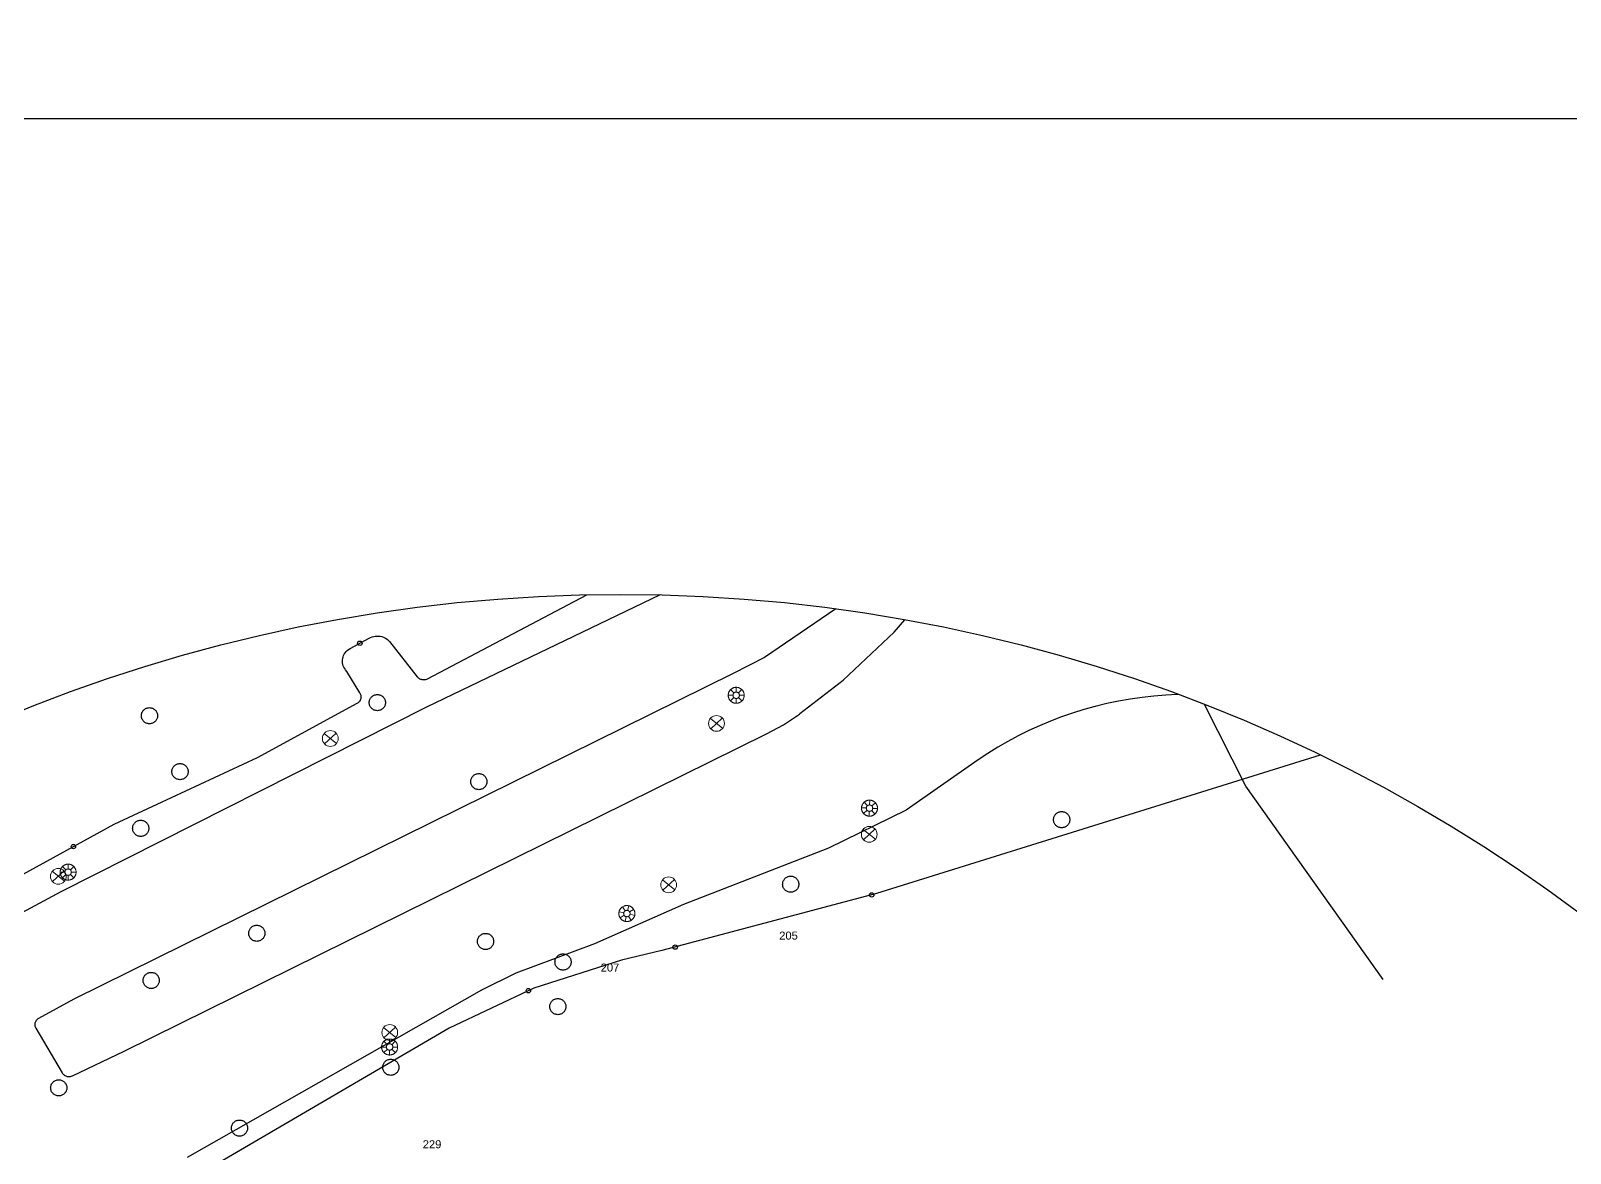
# Model space of a CAD drawing. Header units: millimetres. Extents: x -4286 to 4575, y 5328 to 14188.
# Drawn here: x -240.5 to -48.2, y 10360.1 to 10500.3 of the extents above; entities that cross this region are included whole.
import ezdxf

# ---------------------------------------------------------------- set-up
doc = ezdxf.new("R2010")
doc.units = ezdxf.units.MM
doc.header["$LTSCALE"] = 0.1
doc.header["$MEASUREMENT"] = 0
doc.linetypes.add('PHANTOM2', pattern=[1.25, 0.625, -0.125, 0.125, -0.125, 0.125, -0.125])
for name, color, linetype in [('10.0-Cartográfico', 252, 'Continuous'), ('10.1-Caixas Subterrâneas', 5, 'Continuous'), ('celulas gpon', 7, 'Continuous'), ('CELULAS_GPON_TEXTO', 7, 'Continuous'), ('MUB_DIVISA', 7, 'Continuous'), ('MUB_NUMERACAO', 7, 'Continuous'), ('NOS_DE_INFRAESTRUTURA', 7, 'Continuous')]:
    doc.layers.add(name, color=color, linetype=linetype)
doc.layers.add('10.4-Postes', color=1, linetype='Continuous', lineweight=0)
doc.layers.add('EXTRA', color=50, linetype='Continuous', plot=False)
doc.styles.get("Standard").update_dxf_attribs({"font": 'arial.ttf'})

# ---------------------------------------------------------------- blocks, each defined once
blk = doc.blocks.new('DV')
at = {"linetype": 'Continuous'}
blk.add_circle((0, 0), 0.00000275, dxfattribs=at)
blk = doc.blocks.new('MHMZ')
at = {"linetype": 'PHANTOM2'}
blk.add_circle((0, 0), 0.0000101, dxfattribs=at)
blk = doc.blocks.new('RTRT')
at = {"color": 0}
for p, q in [((-0.000003, 0.0000027), (-0.0000072, 0.0000069)), ((-0.0000001, 0.0000038), (-0.0000001, 0.0000098)), ((0.0000027, 0.0000027), (0.0000069, 0.0000069)), ((-0.0000041, -0.0000002), (-0.0000101, -0.0000002)), ((-0.000003, -0.000003), (-0.0000072, -0.0000072)), ((-0.0000001, -0.0000042), (-0.0000001, -0.0000102)), ((0.0000027, -0.000003), (0.0000069, -0.0000072)), ((0.0000039, -0.0000002), (0.0000099, -0.0000002))]:
    blk.add_line(p, q, dxfattribs=at)
for points in [[(0.0000099, -0.0000002, 0), (0.0000099, 0.0000003, 0), (0.0000098, 0.0000008, 0), (0.0000098, 0.0000013, 0), (0.0000097, 0.0000018, 0), (0.0000096, 0.0000023, 0), (0.0000094, 0.0000027, 0), (0.0000093, 0.0000032, 0), (0.0000091, 0.0000037, 0), (0.0000089, 0.0000041, 0), (0.0000087, 0.0000045, 0), (0.0000085, 0.000005, 0), (0.0000082, 0.0000054, 0), (0.0000079, 0.0000058, 0), (0.0000076, 0.0000062, 0), (0.0000073, 0.0000065, 0), (0.0000069, 0.0000069, 0), (0.0000066, 0.0000072, 0), (0.0000062, 0.0000076, 0), (0.0000058, 0.0000079, 0), (0.0000054, 0.0000081, 0), (0.000005, 0.0000084, 0), (0.0000046, 0.0000087, 0), (0.0000042, 0.0000089, 0), (0.0000037, 0.0000091, 0), (0.0000032, 0.0000092, 0), (0.0000028, 0.0000094, 0), (0.0000023, 0.0000095, 0), (0.0000018, 0.0000096, 0), (0.0000013, 0.0000097, 0), (0.0000009, 0.0000098, 0), (0.0000004, 0.0000098, 0), (-0.0000001, 0.0000098, 0), (-0.0000006, 0.0000098, 0), (-0.0000011, 0.0000098, 0), (-0.0000016, 0.0000097, 0), (-0.0000021, 0.0000096, 0), (-0.0000026, 0.0000095, 0), (-0.000003, 0.0000094, 0), (-0.0000035, 0.0000092, 0), (-0.000004, 0.0000091, 0), (-0.0000044, 0.0000089, 0), (-0.0000048, 0.0000087, 0), (-0.0000053, 0.0000084, 0), (-0.0000057, 0.0000081, 0), (-0.0000061, 0.0000079, 0), (-0.0000065, 0.0000076, 0), (-0.0000068, 0.0000072, 0), (-0.0000072, 0.0000069, 0), (-0.0000075, 0.0000065, 0), (-0.0000079, 0.0000062, 0), (-0.0000082, 0.0000058, 0), (-0.0000084, 0.0000054, 0), (-0.0000087, 0.000005, 0), (-0.0000089, 0.0000045, 0), (-0.0000092, 0.0000041, 0), (-0.0000094, 0.0000037, 0), (-0.0000095, 0.0000032, 0), (-0.0000097, 0.0000027, 0), (-0.0000098, 0.0000023, 0), (-0.0000099, 0.0000018, 0), (-0.00001, 0.0000013, 0), (-0.0000101, 0.0000008, 0), (-0.0000101, 0.0000003, 0), (-0.0000101, -0.0000002, 0), (-0.0000101, -0.0000007, 0), (-0.0000101, -0.0000011, 0), (-0.00001, -0.0000016, 0), (-0.0000099, -0.0000021, 0), (-0.0000098, -0.0000026, 0), (-0.0000097, -0.0000031, 0), (-0.0000095, -0.0000035, 0), (-0.0000094, -0.000004, 0), (-0.0000092, -0.0000044, 0), (-0.0000089, -0.0000049, 0), (-0.0000087, -0.0000053, 0), (-0.0000084, -0.0000057, 0), (-0.0000082, -0.0000061, 0), (-0.0000079, -0.0000065, 0), (-0.0000075, -0.0000069, 0), (-0.0000072, -0.0000072, 0), (-0.0000068, -0.0000076, 0), (-0.0000065, -0.0000079, 0), (-0.0000061, -0.0000082, 0), (-0.0000057, -0.0000085, 0), (-0.0000053, -0.0000087, 0), (-0.0000048, -0.000009, 0), (-0.0000044, -0.0000092, 0), (-0.000004, -0.0000094, 0), (-0.0000035, -0.0000096, 0), (-0.000003, -0.0000097, 0), (-0.0000026, -0.0000099, 0), (-0.0000021, -0.00001, 0), (-0.0000016, -0.0000101, 0), (-0.0000011, -0.0000101, 0), (-0.0000006, -0.0000102, 0), (-0.0000001, -0.0000102, 0), (0.0000004, -0.0000102, 0), (0.0000009, -0.0000101, 0), (0.0000013, -0.0000101, 0), (0.0000018, -0.00001, 0), (0.0000023, -0.0000099, 0), (0.0000028, -0.0000097, 0), (0.0000032, -0.0000096, 0), (0.0000037, -0.0000094, 0), (0.0000042, -0.0000092, 0), (0.0000046, -0.000009, 0), (0.000005, -0.0000087, 0), (0.0000054, -0.0000085, 0), (0.0000058, -0.0000082, 0), (0.0000062, -0.0000079, 0), (0.0000066, -0.0000076, 0), (0.0000069, -0.0000072, 0), (0.0000073, -0.0000069, 0), (0.0000076, -0.0000065, 0), (0.0000079, -0.0000061, 0), (0.0000082, -0.0000057, 0), (0.0000085, -0.0000053, 0), (0.0000087, -0.0000049, 0), (0.0000089, -0.0000044, 0), (0.0000091, -0.000004, 0), (0.0000093, -0.0000035, 0), (0.0000094, -0.0000031, 0), (0.0000096, -0.0000026, 0), (0.0000097, -0.0000021, 0), (0.0000098, -0.0000016, 0), (0.0000098, -0.0000011, 0), (0.0000099, -0.0000007, 0), (0.0000099, -0.0000002, 0)], [(0.0000039, -0.0000002, 0), (0.0000039, 0, 0), (0.0000039, 0.0000002, 0), (0.0000038, 0.0000004, 0), (0.0000038, 0.0000006, 0), (0.0000038, 0.0000008, 0), (0.0000037, 0.000001, 0), (0.0000036, 0.0000012, 0), (0.0000036, 0.0000014, 0), (0.0000035, 0.0000015, 0), (0.0000034, 0.0000017, 0), (0.0000033, 0.0000019, 0), (0.0000032, 0.0000021, 0), (0.0000031, 0.0000022, 0), (0.000003, 0.0000024, 0), (0.0000028, 0.0000025, 0), (0.0000027, 0.0000027, 0), (0.0000026, 0.0000028, 0), (0.0000024, 0.0000029, 0), (0.0000023, 0.000003, 0), (0.0000021, 0.0000032, 0), (0.0000019, 0.0000033, 0), (0.0000018, 0.0000034, 0), (0.0000016, 0.0000035, 0), (0.0000014, 0.0000035, 0), (0.0000012, 0.0000036, 0), (0.000001, 0.0000037, 0), (0.0000008, 0.0000037, 0), (0.0000007, 0.0000038, 0), (0.0000005, 0.0000038, 0), (0.0000003, 0.0000038, 0), (0.0000001, 0.0000038, 0), (-0.0000001, 0.0000038, 0), (-0.0000003, 0.0000038, 0), (-0.0000005, 0.0000038, 0), (-0.0000007, 0.0000038, 0), (-0.0000009, 0.0000038, 0), (-0.0000011, 0.0000037, 0), (-0.0000013, 0.0000037, 0), (-0.0000015, 0.0000036, 0), (-0.0000017, 0.0000035, 0), (-0.0000018, 0.0000035, 0), (-0.000002, 0.0000034, 0), (-0.0000022, 0.0000033, 0), (-0.0000023, 0.0000032, 0), (-0.0000025, 0.000003, 0), (-0.0000027, 0.0000029, 0), (-0.0000028, 0.0000028, 0), (-0.000003, 0.0000027, 0), (-0.0000031, 0.0000025, 0), (-0.0000032, 0.0000024, 0), (-0.0000033, 0.0000022, 0), (-0.0000034, 0.0000021, 0), (-0.0000036, 0.0000019, 0), (-0.0000037, 0.0000017, 0), (-0.0000037, 0.0000015, 0), (-0.0000038, 0.0000014, 0), (-0.0000039, 0.0000012, 0), (-0.000004, 0.000001, 0), (-0.000004, 0.0000008, 0), (-0.000004, 0.0000006, 0), (-0.0000041, 0.0000004, 0), (-0.0000041, 0.0000002, 0), (-0.0000041, 0, 0), (-0.0000041, -0.0000002, 0), (-0.0000041, -0.0000004, 0), (-0.0000041, -0.0000006, 0), (-0.0000041, -0.0000008, 0), (-0.000004, -0.0000009, 0), (-0.000004, -0.0000011, 0), (-0.000004, -0.0000013, 0), (-0.0000039, -0.0000015, 0), (-0.0000038, -0.0000017, 0), (-0.0000037, -0.0000019, 0), (-0.0000037, -0.0000021, 0), (-0.0000036, -0.0000022, 0), (-0.0000034, -0.0000024, 0), (-0.0000033, -0.0000025, 0), (-0.0000032, -0.0000027, 0), (-0.0000031, -0.0000029, 0), (-0.000003, -0.000003, 0), (-0.0000028, -0.0000031, 0), (-0.0000027, -0.0000033, 0), (-0.0000025, -0.0000034, 0), (-0.0000023, -0.0000035, 0), (-0.0000022, -0.0000036, 0), (-0.000002, -0.0000037, 0), (-0.0000018, -0.0000038, 0), (-0.0000017, -0.0000039, 0), (-0.0000015, -0.0000039, 0), (-0.0000013, -0.000004, 0), (-0.0000011, -0.000004, 0), (-0.0000009, -0.0000041, 0), (-0.0000007, -0.0000041, 0), (-0.0000005, -0.0000041, 0), (-0.0000003, -0.0000042, 0), (-0.0000001, -0.0000042, 0), (0.0000001, -0.0000042, 0), (0.0000003, -0.0000041, 0), (0.0000005, -0.0000041, 0), (0.0000007, -0.0000041, 0), (0.0000008, -0.000004, 0), (0.000001, -0.000004, 0), (0.0000012, -0.0000039, 0), (0.0000014, -0.0000039, 0), (0.0000016, -0.0000038, 0), (0.0000018, -0.0000037, 0), (0.0000019, -0.0000036, 0), (0.0000021, -0.0000035, 0), (0.0000023, -0.0000034, 0), (0.0000024, -0.0000033, 0), (0.0000026, -0.0000031, 0), (0.0000027, -0.000003, 0), (0.0000028, -0.0000029, 0), (0.000003, -0.0000027, 0), (0.0000031, -0.0000025, 0), (0.0000032, -0.0000024, 0), (0.0000033, -0.0000022, 0), (0.0000034, -0.0000021, 0), (0.0000035, -0.0000019, 0), (0.0000036, -0.0000017, 0), (0.0000036, -0.0000015, 0), (0.0000037, -0.0000013, 0), (0.0000038, -0.0000011, 0), (0.0000038, -0.0000009, 0), (0.0000038, -0.0000008, 0), (0.0000039, -0.0000006, 0), (0.0000039, -0.0000004, 0), (0.0000039, -0.0000002, 0)]]:
    blk.add_polyline3d(points, dxfattribs=at)
blk = doc.blocks.new('PTPT')
at = {"layer": '10.4-Postes', "color": 1, "linetype": 'PHANTOM2'}
for points in [[(-0.0000079, 0.0000104), (0.0000075, -0.000002)], [(0.000007, 0.0000109), (-0.0000074, -0.0000025)]]:
    blk.add_lwpolyline(points, dxfattribs=at)
at = {"layer": '10.4-Postes', "color": 1}
blk.add_circle((-0.0000002, 0.0000042), 0.00000987, dxfattribs=at)

msp = doc.modelspace()

# ---------------------------------------------------------------- linework, layer by layer
at = {"layer": '10.0-Cartográfico'}
for points in [[(-161.91, 10429.85), (-191.11, 10415.82), (-236.76, 10392.76), (-278.93, 10370.09), (-330.43, 10344.93)], [(-258.79, 10385.48), (-230.13, 10401.19), (-212.23, 10409.53), (-199.74, 10416.33), (-199.67, 10416.36), (-199.59, 10416.42), (-199.52, 10416.48), (-199.45, 10416.56), (-199.39, 10416.63), (-199.34, 10416.72), (-199.31, 10416.8), (-199.28, 10416.89), (-199.26, 10416.99), (-199.25, 10417.08), (-199.25, 10417.17), (-199.27, 10417.27), (-199.29, 10417.36), (-199.33, 10417.45), (-199.37, 10417.53), (-199.42, 10417.61), (-201.06, 10420.28), (-201.21, 10420.49), (-201.32, 10420.65), (-201.42, 10420.82), (-201.5, 10420.99), (-201.55, 10421.17), (-201.59, 10421.36), (-201.61, 10421.55), (-201.6, 10421.74), (-201.57, 10421.92), (-201.52, 10422.11), (-201.45, 10422.28), (-201.37, 10422.45), (-201.25, 10422.62), (-201.13, 10422.76), (-200.99, 10422.9), (-200.83, 10423.02), (-200.65, 10423.13), (-198.26, 10424.46), (-198.08, 10424.54), (-197.88, 10424.62), (-197.69, 10424.66), (-197.5, 10424.7), (-197.29, 10424.71), (-197.09, 10424.71), (-196.88, 10424.68), (-196.68, 10424.63), (-196.49, 10424.57), (-196.31, 10424.48), (-196.14, 10424.38), (-195.98, 10424.27), (-195.83, 10424.13), (-195.71, 10424.01), (-192.25, 10419.63), (-192.19, 10419.55), (-192.12, 10419.49), (-192.04, 10419.43), (-191.96, 10419.38), (-191.86, 10419.33), (-191.77, 10419.3), (-191.67, 10419.28), (-191.57, 10419.26), (-191.47, 10419.26), (-191.36, 10419.26), (-191.27, 10419.28), (-191.17, 10419.29), (-191.07, 10419.33), (-190.98, 10419.37), (-171.09, 10429.87)], [(-139.97, 10428.1), (-148.88, 10422.03), (-152.79, 10420.04), (-235.15, 10379.32), (-239.55, 10376.94), (-239.64, 10376.88), (-239.71, 10376.83), (-239.79, 10376.76), (-239.86, 10376.68), (-239.91, 10376.61), (-239.95, 10376.52), (-239.99, 10376.43), (-240.02, 10376.34), (-240.03, 10376.24), (-240.04, 10376.15), (-240.04, 10376.05), (-240.02, 10375.96), (-239.98, 10375.87), (-239.95, 10375.78), (-239.91, 10375.72)], [(-239.91, 10375.72), (-236.61, 10370.13), (-236.56, 10370.05), (-236.49, 10369.98), (-236.42, 10369.91), (-236.35, 10369.85), (-236.27, 10369.79), (-236.17, 10369.75), (-236.08, 10369.71), (-235.98, 10369.69), (-235.89, 10369.67), (-235.78, 10369.66), (-235.68, 10369.66), (-235.57, 10369.68), (-235.48, 10369.7), (-235.38, 10369.74), (-235.31, 10369.77), (-228.87, 10372.86), (-148.62, 10412.49), (-146.5, 10413.63), (-144.51, 10414.96), (-144.44, 10415.01), (-139.05, 10419.21), (-132.69, 10425.19), (-131.35, 10426.74)], [(-97.16, 10417.39), (-97.26, 10417.39), (-98.74, 10417.32), (-100.23, 10417.2), (-101.71, 10417.03), (-103.18, 10416.82), (-104.65, 10416.56), (-106.1, 10416.26), (-107.55, 10415.91), (-108.97, 10415.52), (-110.39, 10415.08), (-111.79, 10414.6), (-113.16, 10414.07), (-114.52, 10413.5), (-115.86, 10412.89), (-117.17, 10412.24), (-118.46, 10411.54), (-119.72, 10410.81), (-120.96, 10410.04), (-122.17, 10409.22), (-131.17, 10402.95), (-140.89, 10398.2), (-159, 10391.15), (-170.12, 10386.27), (-179.93, 10382.59), (-184.21, 10380.46), (-220.99, 10359.56)], [(-79.44, 10409.82), (-134.88, 10392.52), (-161.68, 10385.4), (-166.72, 10384.21), (-177.71, 10380.72), (-188.27, 10375.71), (-217.04, 10358.89), (-217.22, 10358.78), (-219.68, 10357.13), (-221.94, 10355.26), (-223.97, 10353.18), (-225.76, 10350.91), (-227.28, 10348.49), (-234.7, 10332.57), (-255.93, 10279.85)]]:
    msp.add_lwpolyline(points, dxfattribs=at)
at = {"layer": 'celulas gpon', "color": 254, "linetype": 'Continuous'}
msp.add_lwpolyline([(-71.58, 10381.81), (-88.73, 10405.94), (-93.92, 10416.15)], dxfattribs=at)
at = {"layer": 'CELULAS_GPON_TEXTO', "linetype": 'Continuous'}
msp.add_circle((144.54, 9757.9), 4430.34, dxfattribs=at)
at = {"layer": 'EXTRA', "color": 3}
msp.add_lwpolyline([(-509.73, 10489.38), (159.15, 10489.38), (159.15, 9966.69), (-509.73, 9966.69)], close=True, dxfattribs=at)
at = {"layer": 'NOS_DE_INFRAESTRUTURA'}
msp.add_circle((-166.81, 10229.91), 200, dxfattribs=at)

# ---------------------------------------------------------------- block references
at = {"layer": '10.1-Caixas Subterrâneas', "color": 40, "xscale": 100000, "yscale": 100000, "zscale": 100000}
for p in [(-225.71, 10414.75), (-197.24, 10416.39), (-221.89, 10407.77), (-184.56, 10406.52), (-111.75, 10401.76), (-226.8, 10400.68), (-145.6, 10393.7), (-212.3, 10387.57), (-183.72, 10386.55), (-174.04, 10383.98), (-225.49, 10381.68), (-174.69, 10378.41), (-195.56, 10370.83)]:
    msp.add_blockref('MHMZ', p, dxfattribs=at)
at = {"layer": '10.1-Caixas Subterrâneas', "color": 40}
for p, xscale, yscale, zscale, rotation in [((-237.04, 10368.26), 100000, 100000, 100000, 298), ((-214.46, 10363.23), 99999.99999999999, 99999.99999999999, 99999.99999999999, 302)]:
    msp.add_blockref('MHMZ', p, dxfattribs=dict(at, xscale=xscale, yscale=yscale, zscale=zscale, rotation=rotation))
at = {"layer": '10.4-Postes', "color": 1, "xscale": 100000, "yscale": 100000, "zscale": 100000}
for p, rotation in [((-152.39, 10417.29), 270), ((-135.74, 10403.19), 267), ((-235.88, 10395.19), 180), ((-166.08, 10390.05), 76.99999999999999), ((-195.69, 10373.35), 270)]:
    msp.add_blockref('RTRT', p, dxfattribs=dict(at, rotation=rotation))
for p in [(-154.85, 10413.37), (-203.1, 10411.49), (-135.77, 10399.51), (-237.07, 10394.27), (-160.82, 10393.2), (-195.67, 10374.76)]:
    msp.add_blockref('PTPT', p, dxfattribs=at)
at = {"layer": 'MUB_DIVISA', "color": 255, "xscale": 100000, "yscale": 100000, "zscale": 100000}
for p in [(-199.43, 10423.81), (-235.21, 10398.4), (-135.49, 10392.36), (-160.03, 10385.84), (-178.37, 10380.4)]:
    msp.add_blockref('DV', p, dxfattribs=at)

# ---------------------------------------------------------------- texts
at = {"layer": 'MUB_NUMERACAO', "color": 255}
for s, p in [('205', (-147.04, 10386.78)), ('207', (-169.34, 10382.79)), ('229', (-191.57, 10360.71))]:
    msp.add_text(s, height=1, dxfattribs=at).set_placement(p)

doc.saveas('drawing.dxf')
